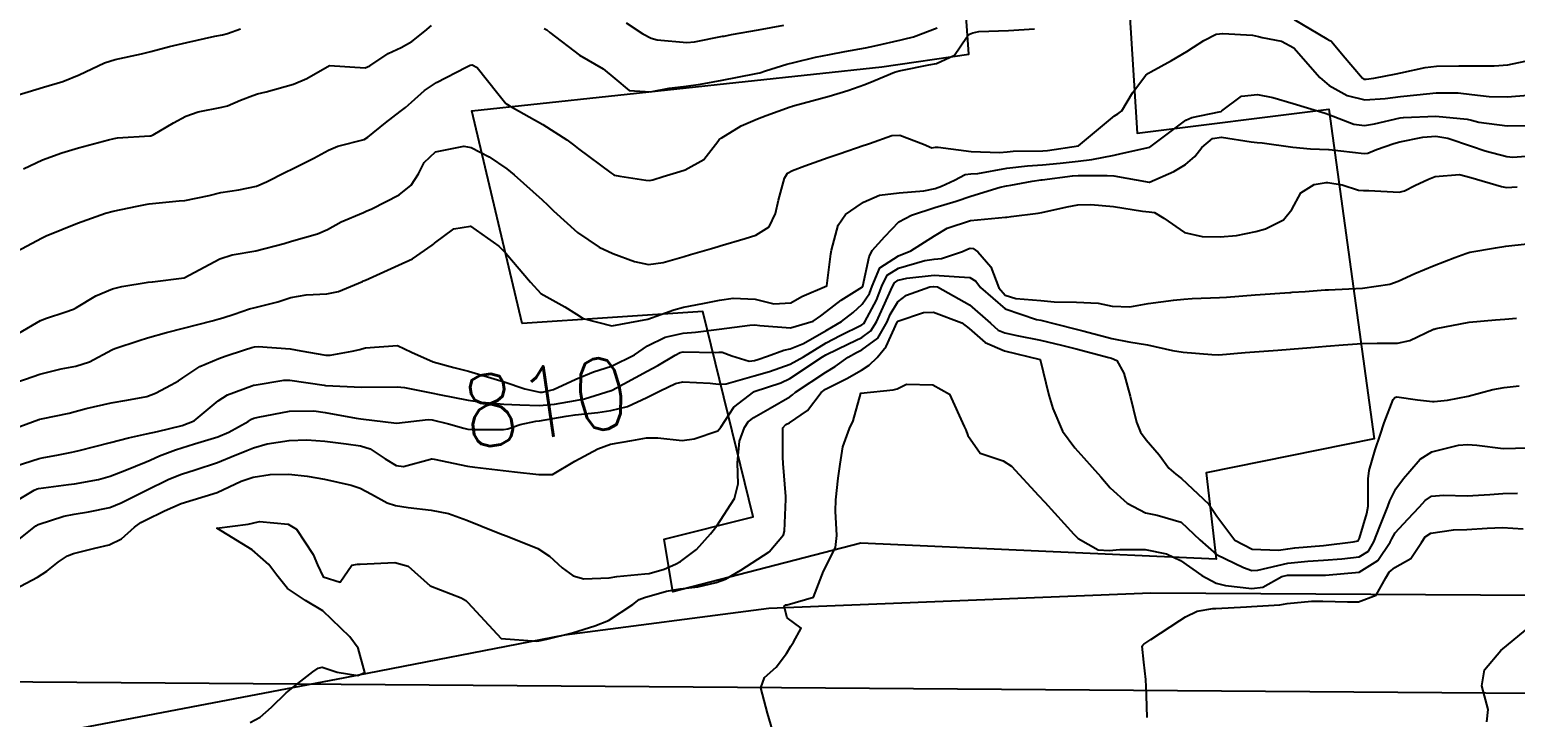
# Model space of a CAD drawing. Header units: metres. Extents: x 307586 to 320046, y 7427249 to 7434250.
# Drawn here: x 319432.6 to 319515.8, y 7428859.9 to 7428898.4 of the extents above; entities that cross this region are included whole.
import ezdxf
from ezdxf.enums import TextEntityAlignment as Align

# ---------------------------------------------------------------- set-up
doc = ezdxf.new("R2010")
doc.units = ezdxf.units.M
doc.header["$MEASUREMENT"] = 0
doc.linetypes.add('CONTINUO', pattern=[0])
for name, color, linetype in [('Cotas', 45, 'Continuous'), ('Curvas de Nivel 1m', 11, 'Continuous'), ('Curvas de Nivel 5m', 15, 'Continuous'), ('Edificações', 30, 'Continuous'), ('TEXTO', 45, 'Continuous'), ('Vias Primárias', 230, 'Continuous')]:
    doc.layers.add(name, color=color, linetype=linetype)
doc.styles.add('Style-STANDARD', font='STANDARD.shx')

msp = doc.modelspace()

# ---------------------------------------------------------------- linework, layer by layer
at = {"layer": 'Curvas de Nivel 1m', "flags": 128}
for points, elevation in [([(319466.033, 7428898.795), (319466.968, 7428898.187), (319467.429, 7428897.933), (319467.76, 7428897.845), (319469.426, 7428897.701), (319469.852, 7428897.73), (319471.431, 7428898.043), (319471.514, 7428898.056), (319471.923, 7428898.133), (319473.436, 7428898.407), (319474.861, 7428898.673)], 803), ([(319431.495, 7428894.618), (319433.389, 7428895.18), (319434.47, 7428895.501), (319435.396, 7428895.879), (319436.805, 7428896.549), (319437.405, 7428896.744), (319438.875, 7428897.059), (319439.41, 7428897.19), (319440.445, 7428897.477), (319441.415, 7428897.695), (319442.993, 7428898.05), (319443.419, 7428898.127), (319443.699, 7428898.189), (319444.431, 7428898.46)], 803), ([(319432.013, 7428881.401), (319433.228, 7428882.105), (319433.568, 7428882.248), (319434.592, 7428882.576), (319435.064, 7428882.744), (319435.237, 7428882.832), (319436.317, 7428883.483), (319437.253, 7428883.881), (319437.78, 7428884.01), (319439.259, 7428884.255), (319439.492, 7428884.285), (319441.263, 7428884.5), (319443.274, 7428885.57), (319443.955, 7428885.785), (319445.279, 7428886.015), (319446.873, 7428886.426), (319447.284, 7428886.547), (319448.73, 7428886.964), (319449.295, 7428887.219), (319450.063, 7428887.631), (319451.31, 7428888.172), (319451.458, 7428888.23), (319451.783, 7428888.373), (319453.321, 7428889.145), (319453.977, 7428889.693), (319454.394, 7428890.339), (319454.717, 7428890.958), (319455.345, 7428891.557), (319456.929, 7428891.886), (319457.348, 7428891.813), (319458.357, 7428891.275), (319459.336, 7428890.608), (319459.762, 7428890.276), (319461.319, 7428888.871), (319461.634, 7428888.573), (319461.958, 7428888.25), (319463.295, 7428887.048), (319464.523, 7428886.218), (319465.279, 7428885.862), (319466.495, 7428885.412), (319467.274, 7428885.252), (319468.096, 7428885.351), (319469.278, 7428885.701), (319469.63, 7428885.806), (319470.807, 7428886.145), (319471.173, 7428886.253), (319471.285, 7428886.285), (319472.699, 7428886.712), (319473.295, 7428886.894), (319474.04, 7428887.365), (319474.394, 7428888.099), (319474.564, 7428888.854), (319474.888, 7428890.094), (319475.062, 7428890.366), (319475.337, 7428890.525), (319476.033, 7428890.773), (319477.345, 7428891.237), (319477.948, 7428891.453), (319479.352, 7428891.937), (319479.429, 7428891.963), (319479.65, 7428892.037), (319480.91, 7428892.474), (319481.36, 7428892.494), (319482.678, 7428892), (319483.144, 7428891.786), (319483.351, 7428891.826), (319483.506, 7428891.833), (319485.349, 7428891.582), (319486.928, 7428891.518), (319487.357, 7428891.57), (319487.694, 7428891.6), (319489.358, 7428891.621), (319489.631, 7428891.645), (319491.363, 7428891.9), (319493.38, 7428893.573), (319493.56, 7428893.69), (319493.783, 7428893.866), (319494.381, 7428894.872), (319495.134, 7428895.853), (319495.283, 7428895.973), (319495.406, 7428896.046), (319496.563, 7428896.686), (319497.423, 7428897.182), (319497.81, 7428897.433), (319498.377, 7428897.811), (319499.08, 7428898.16), (319499.437, 7428898.206), (319501.112, 7428898.108), (319501.435, 7428898.037), (319501.64, 7428897.982), (319502.732, 7428897.761), (319503.428, 7428897.391), (319504.876, 7428895.735), (319505.399, 7428895.291), (319506.407, 7428894.729), (319507.391, 7428894.488), (319508.529, 7428894.551), (319509.393, 7428894.658), (319510.311, 7428894.754), (319511.395, 7428894.863), (319512.621, 7428894.867), (319513.394, 7428894.784), (319514.354, 7428894.66), (319515.393, 7428894.64), (319516.536, 7428894.735)], 806), ([(319432.276, 7428890.606), (319433.338, 7428891.124), (319434.414, 7428891.508), (319435.345, 7428891.78), (319437.037, 7428892.232), (319437.351, 7428892.313), (319437.544, 7428892.345), (319439.352, 7428892.453), (319439.411, 7428892.461), (319439.534, 7428892.518), (319440.674, 7428893.196), (319441.369, 7428893.563), (319442.053, 7428893.81), (319443.377, 7428894.072), (319443.694, 7428894.151), (319444.419, 7428894.46), (319445.109, 7428894.73), (319445.386, 7428894.806), (319445.868, 7428894.923), (319447.392, 7428895.357), (319448.14, 7428895.668), (319449.403, 7428896.4), (319451.402, 7428896.274), (319451.669, 7428896.376), (319452.703, 7428897.071), (319453.419, 7428897.415), (319454.014, 7428897.755), (319454.744, 7428898.337), (319455.121, 7428898.648)], 804), ([(319461.435, 7428898.477), (319461.576, 7428898.399), (319461.752, 7428898.255), (319463.414, 7428896.991), (319464.734, 7428896.217), (319465.397, 7428895.668), (319466.202, 7428895.009), (319467.39, 7428894.934), (319468.429, 7428895.133), (319469.394, 7428895.237), (319470.197, 7428895.35), (319471.397, 7428895.587), (319473.222, 7428895.934), (319473.402, 7428895.973), (319473.51, 7428896.001), (319473.834, 7428896.106), (319475.028, 7428896.475), (319475.41, 7428896.574), (319476.624, 7428896.862), (319477.417, 7428897.029), (319478.279, 7428897.192), (319479.423, 7428897.402), (319479.954, 7428897.506), (319481.43, 7428897.848), (319481.571, 7428897.878), (319482.128, 7428898.01), (319483.438, 7428898.517)], 804), ([(319431.793, 7428878.611), (319432.816, 7428878.968), (319433.19, 7428879.091), (319434.382, 7428879.392), (319435.198, 7428879.551), (319435.971, 7428879.789), (319437.212, 7428880.468), (319437.26, 7428880.492), (319437.391, 7428880.538), (319438.748, 7428880.995), (319439.219, 7428881.14), (319440.289, 7428881.443), (319441.225, 7428881.675), (319442.835, 7428882.082), (319443.23, 7428882.202), (319443.435, 7428882.264), (319444.074, 7428882.462), (319444.931, 7428882.759), (319445.239, 7428882.846), (319446.513, 7428883.162), (319447.248, 7428883.398), (319448.108, 7428883.554), (319449.251, 7428883.604), (319449.914, 7428883.733), (319451.262, 7428884.295), (319451.316, 7428884.325), (319451.426, 7428884.378), (319453.271, 7428885.202), (319454.057, 7428885.56), (319455.159, 7428886.331), (319455.226, 7428886.389), (319455.285, 7428886.44), (319456.366, 7428887.245), (319457.299, 7428887.392), (319458.891, 7428886.284), (319459.279, 7428885.874), (319460.667, 7428884.266), (319461.253, 7428883.616), (319462.598, 7428882.884), (319463.236, 7428882.461), (319463.611, 7428882.226), (319465.229, 7428881.819), (319467.233, 7428882.18), (319468.695, 7428882.712), (319469.243, 7428882.852), (319470.328, 7428883.068), (319471.25, 7428883.247), (319472.016, 7428883.364), (319473.251, 7428883.309), (319474.3, 7428883.046), (319475.248, 7428883.1), (319475.874, 7428883.46), (319477.263, 7428884.046), (319477.493, 7428885.846), (319477.524, 7428886.058), (319477.899, 7428887.459), (319478.31, 7428888.05), (319478.9, 7428888.461), (319479.32, 7428888.734), (319480.22, 7428889.135), (319481.325, 7428889.259), (319482.7, 7428889.372), (319483.328, 7428889.516), (319483.686, 7428889.63), (319484.412, 7428889.979), (319485.008, 7428890.301), (319485.336, 7428890.323), (319485.718, 7428890.344), (319487.343, 7428890.641), (319488.497, 7428890.778), (319489.347, 7428890.83), (319490.326, 7428890.932), (319491.35, 7428891.035), (319492.11, 7428891.131), (319493.356, 7428891.386), (319493.758, 7428891.465), (319495.363, 7428891.834), (319497.378, 7428893.348), (319497.703, 7428893.493), (319499.236, 7428893.801), (319499.35, 7428893.834), (319499.384, 7428893.868), (319500.494, 7428894.687), (319501.393, 7428894.787), (319502.241, 7428894.617), (319503.388, 7428894.264), (319505.173, 7428893.732), (319505.382, 7428893.652), (319506.775, 7428893.107), (319507.376, 7428893.043), (319507.933, 7428893.138), (319509.381, 7428893.469), (319509.563, 7428893.497), (319511.382, 7428893.554), (319513.136, 7428893.389), (319513.38, 7428893.33), (319513.782, 7428893.223), (319515.377, 7428893.016), (319516.824, 7428893.034)], 807), ([(319431.155, 7428875.831), (319433.127, 7428876.555), (319433.163, 7428876.565), (319433.18, 7428876.572), (319433.278, 7428876.589), (319434.819, 7428876.921), (319435.167, 7428877.01), (319435.781, 7428877.173), (319437.172, 7428877.489), (319438.063, 7428877.642), (319439.176, 7428877.857), (319439.659, 7428878.035), (319440.537, 7428878.506), (319440.954, 7428878.735), (319441.189, 7428878.895), (319442.15, 7428879.534), (319443.206, 7428879.984), (319443.574, 7428880.1), (319444.642, 7428880.456), (319445.068, 7428880.597), (319445.215, 7428880.634), (319445.418, 7428880.65), (319447.214, 7428880.512), (319447.805, 7428880.414), (319449.209, 7428880.165), (319449.449, 7428880.159), (319450.687, 7428880.385), (319451.103, 7428880.492), (319451.214, 7428880.529), (319451.423, 7428880.585), (319453.216, 7428880.704), (319454.009, 7428880.342), (319455.208, 7428879.793), (319456.373, 7428879.481), (319457.203, 7428879.269), (319458.636, 7428878.848), (319459.197, 7428878.663), (319460.341, 7428878.269), (319461.19, 7428878.094), (319461.349, 7428878.099), (319461.955, 7428878.249), (319463.199, 7428878.814), (319464.199, 7428879.224), (319465.206, 7428879.542), (319466.501, 7428880.191), (319467.218, 7428880.68), (319468.211, 7428881.183), (319469.225, 7428881.401), (319469.915, 7428881.464), (319471.228, 7428881.624), (319472.955, 7428881.839), (319473.23, 7428881.862), (319473.512, 7428881.825), (319475.229, 7428881.694), (319476.493, 7428882.071), (319476.934, 7428882.368), (319477.241, 7428882.616), (319478.06, 7428883.243), (319479.262, 7428883.992), (319479.285, 7428884.017), (319479.291, 7428884.04), (319479.633, 7428885.682), (319479.808, 7428886.035), (319480.511, 7428886.812), (319481.307, 7428887.631), (319482.001, 7428888.01), (319483.317, 7428888.434), (319484.501, 7428888.798), (319485.324, 7428889.078), (319486.974, 7428889.59), (319487.33, 7428889.654), (319487.58, 7428889.688), (319488.775, 7428889.926), (319489.266, 7428889.989), (319489.334, 7428889.996), (319491.025, 7428890.216), (319491.338, 7428890.234), (319492.971, 7428890.243), (319493.338, 7428890.227), (319495.313, 7428889.87), (319495.333, 7428889.872), (319496.707, 7428890.465), (319497.348, 7428890.846), (319497.872, 7428891.297), (319498.266, 7428891.811), (319498.862, 7428892.311), (319499.369, 7428892.385), (319501.034, 7428892.115), (319501.366, 7428892.083), (319501.656, 7428892.066), (319503.364, 7428891.824), (319504.363, 7428891.74), (319505.362, 7428891.692), (319505.405, 7428891.687), (319507.359, 7428891.469), (319507.569, 7428891.489), (319508.048, 7428891.693), (319509.017, 7428892.033), (319509.367, 7428892.128), (319510.649, 7428892.388), (319511.371, 7428892.439), (319512.052, 7428892.332), (319513.365, 7428891.883), (319514.139, 7428891.622), (319515.358, 7428891.294), (319515.695, 7428891.268), (319517.36, 7428891.397)], 808), ([(319431.807, 7428873.936), (319433.14, 7428874.373), (319433.315, 7428874.414), (319434.231, 7428874.579), (319434.985, 7428874.731), (319435.145, 7428874.766), (319435.391, 7428874.812), (319437.15, 7428875.272), (319438.144, 7428875.539), (319439.155, 7428875.754), (319439.781, 7428875.889), (319441.16, 7428876.224), (319441.832, 7428876.49), (319443.174, 7428877.598), (319443.693, 7428877.95), (319445.051, 7428878.451), (319445.152, 7428878.482), (319445.184, 7428878.489), (319446.856, 7428878.756), (319447.188, 7428878.755), (319449.103, 7428878.482), (319449.184, 7428878.472), (319451.193, 7428878.38), (319453.193, 7428878.397), (319453.604, 7428878.346), (319455.189, 7428878.038), (319455.551, 7428877.961), (319457.183, 7428877.647), (319457.938, 7428877.536), (319459.18, 7428877.422), (319460.064, 7428877.387), (319461.179, 7428877.35), (319462.009, 7428877.42), (319463.184, 7428877.617), (319463.693, 7428877.717), (319465.193, 7428878.186), (319465.21, 7428878.192), (319465.242, 7428878.209), (319467.204, 7428879.276), (319467.796, 7428879.585), (319468.763, 7428880.164), (319469.056, 7428880.32), (319469.215, 7428880.351), (319471.036, 7428880.321), (319471.215, 7428880.334), (319471.407, 7428880.329), (319471.948, 7428880.129), (319472.924, 7428879.828), (319473.21, 7428879.866), (319473.396, 7428879.923), (319473.943, 7428880.103), (319474.858, 7428880.452), (319475.217, 7428880.524), (319475.955, 7428880.813), (319477.228, 7428881.556), (319477.553, 7428881.733), (319478.086, 7428882.051), (319478.734, 7428882.552), (319479.248, 7428883.025), (319479.662, 7428883.631), (319479.802, 7428884.035), (319480.236, 7428885.068), (319481.28, 7428885.738), (319481.961, 7428886.01), (319483.296, 7428886.858), (319484.006, 7428887.279), (319485.309, 7428887.713), (319487.278, 7428887.906), (319487.312, 7428887.901), (319487.354, 7428887.897), (319487.584, 7428887.937), (319489.105, 7428888.132), (319489.315, 7428888.166), (319490.735, 7428888.489), (319491.32, 7428888.595), (319492.048, 7428888.616), (319493.319, 7428888.503), (319494.938, 7428888.232), (319495.316, 7428888.194), (319495.627, 7428888.156), (319496.139, 7428887.838), (319497.301, 7428887.043), (319498.294, 7428886.814), (319499.298, 7428886.799), (319500.217, 7428886.873), (319501.303, 7428887.089), (319501.837, 7428887.24), (319502.849, 7428887.757), (319503.319, 7428888.326), (319503.815, 7428889.258), (319504.568, 7428889.738), (319505.227, 7428889.839), (319505.335, 7428889.84), (319506.132, 7428889.718), (319507.045, 7428889.419), (319507.33, 7428889.396), (319507.632, 7428889.395), (319509.329, 7428889.294), (319509.63, 7428889.377), (319510.198, 7428889.671), (319510.974, 7428890.028), (319511.341, 7428890.182), (319512.693, 7428890.29), (319513.34, 7428890.123), (319515.051, 7428889.613), (319515.332, 7428889.567), (319515.924, 7428889.601)], 809), ([(319431.925, 7428869.762), (319432.953, 7428870.592), (319433.094, 7428870.671), (319434.534, 7428871.14), (319435.1, 7428871.256), (319435.918, 7428871.375), (319437.104, 7428871.63), (319437.749, 7428871.891), (319439.008, 7428872.521), (319439.079, 7428872.555), (319439.114, 7428872.572), (319440.418, 7428873.212), (319441.128, 7428873.5), (319441.884, 7428873.737), (319443.138, 7428874.148), (319443.366, 7428874.242), (319443.9, 7428874.462), (319444.778, 7428874.822), (319445.148, 7428874.971), (319445.909, 7428875.197), (319447.153, 7428875.391), (319448.143, 7428875.421), (319449.152, 7428875.352), (319450.335, 7428875.204), (319451.15, 7428875.077), (319451.685, 7428874.908), (319452.523, 7428874.359), (319453.137, 7428873.988), (319453.553, 7428873.93), (319455.058, 7428874.331), (319455.125, 7428874.348), (319455.143, 7428874.351), (319455.161, 7428874.347), (319455.271, 7428874.328), (319457.138, 7428873.948), (319457.545, 7428873.887), (319459.134, 7428873.695), (319459.78, 7428873.627), (319461.131, 7428873.477), (319461.9, 7428873.48), (319463.143, 7428874.23), (319464.448, 7428874.919), (319465.153, 7428875.184), (319466.344, 7428875.382), (319467.156, 7428875.534), (319467.796, 7428875.535), (319469.155, 7428875.388), (319469.843, 7428875.466), (319471.161, 7428875.917), (319471.334, 7428876.137), (319472.056, 7428877.251), (319473.171, 7428878.11), (319473.193, 7428878.12), (319474.68, 7428878.614), (319475.201, 7428878.858), (319477.021, 7428880.063), (319477.214, 7428880.178), (319478.471, 7428880.796), (319479.224, 7428881.156), (319479.729, 7428881.534), (319480.038, 7428882.032), (319480.424, 7428882.85), (319480.943, 7428884.023), (319481.058, 7428884.229), (319481.266, 7428884.361), (319481.746, 7428884.491), (319483.269, 7428884.648), (319484.682, 7428884.563), (319485.268, 7428884.516), (319485.608, 7428884.307), (319485.864, 7428883.961), (319487.245, 7428882.758), (319489.001, 7428882.167), (319489.245, 7428882.125), (319490.138, 7428881.911), (319491.239, 7428881.624), (319491.606, 7428881.526), (319493.231, 7428881.098), (319494.178, 7428880.911), (319495.226, 7428880.738), (319496.621, 7428880.43), (319497.221, 7428880.329), (319498.828, 7428880.195), (319499.219, 7428880.189), (319500.7, 7428880.306), (319501.221, 7428880.352), (319502.531, 7428880.452), (319503.224, 7428880.507), (319504.368, 7428880.596), (319505.227, 7428880.672), (319506.194, 7428880.75), (319507.23, 7428880.818), (319508.084, 7428880.837), (319509.23, 7428880.847), (319509.924, 7428880.982), (319511.242, 7428881.617), (319511.274, 7428881.628), (319511.394, 7428881.658), (319513.247, 7428882.006), (319514.722, 7428882.141), (319515.249, 7428882.176), (319515.897, 7428882.247)], 811), ([(319431.109, 7428866.685), (319433.054, 7428867.729), (319433.584, 7428868.058), (319434.229, 7428868.578), (319434.732, 7428868.91), (319435.07, 7428869.045), (319436.274, 7428869.353), (319437.078, 7428869.541), (319437.753, 7428869.863), (319438.479, 7428870.526), (319438.834, 7428870.785), (319439.097, 7428870.914), (319440.174, 7428871.437), (319441.106, 7428871.841), (319443.113, 7428872.47), (319444.471, 7428873.109), (319445.126, 7428873.327), (319446.09, 7428873.474), (319447.129, 7428873.49), (319448.159, 7428873.378), (319449.125, 7428873.221), (319450.629, 7428872.876), (319451.118, 7428872.708), (319451.769, 7428872.37), (319452.639, 7428871.888), (319453.107, 7428871.737), (319453.824, 7428871.625), (319455.104, 7428871.484), (319456.071, 7428871.284), (319457.099, 7428870.911), (319458.678, 7428870.284), (319459.091, 7428870.113), (319459.353, 7428870.015), (319461.084, 7428869.335), (319461.733, 7428868.904), (319462.443, 7428868.239), (319463.066, 7428867.8), (319463.654, 7428867.634), (319465.065, 7428867.674), (319465.509, 7428867.761), (319467.069, 7428867.904), (319467.315, 7428867.932), (319468.157, 7428868.169), (319468.793, 7428868.446), (319469.077, 7428868.604), (319469.959, 7428869.276), (319470.745, 7428870.143), (319470.896, 7428870.341), (319471.097, 7428870.598), (319472.101, 7428872.125), (319472.303, 7428872.945), (319472.268, 7428874.123), (319472.381, 7428875.348), (319472.654, 7428876.118), (319472.86, 7428876.422), (319473.171, 7428876.67), (319474.083, 7428877.197), (319475.189, 7428877.829), (319475.338, 7428877.94), (319475.514, 7428878.085), (319477.204, 7428879.207), (319477.727, 7428879.536), (319478.46, 7428880.048), (319478.935, 7428880.324), (319479.217, 7428880.457), (319480.129, 7428881.125), (319480.64, 7428882.026), (319480.816, 7428882.447), (319481.25, 7428883.155), (319481.735, 7428883.534), (319483.041, 7428883.993), (319483.263, 7428884.021), (319483.456, 7428883.988), (319485.248, 7428882.992), (319486.44, 7428881.952), (319486.858, 7428881.574), (319487.228, 7428881.409), (319487.9, 7428881.26), (319489.229, 7428881.001), (319490.403, 7428880.731), (319491.222, 7428880.516), (319493.055, 7428880.033), (319493.215, 7428879.991), (319493.508, 7428879.867), (319493.906, 7428879.162), (319494.253, 7428877.859), (319494.617, 7428876.409), (319494.842, 7428875.853), (319495.159, 7428875.419), (319495.888, 7428874.576), (319496.427, 7428873.831), (319496.804, 7428873.489), (319497.137, 7428873.256), (319498.658, 7428871.805), (319499.113, 7428871.144), (319500.12, 7428869.79), (319501.088, 7428869.296), (319502.558, 7428869.228), (319503.089, 7428869.313), (319503.472, 7428869.363), (319505.091, 7428869.502), (319506.745, 7428869.705), (319507.031, 7428869.763), (319507.096, 7428869.904), (319507.516, 7428871.297), (319507.583, 7428871.695), (319507.593, 7428873.241), (319507.643, 7428873.695), (319507.985, 7428874.861), (319508.258, 7428875.689), (319508.491, 7428876.369), (319508.989, 7428877.682), (319509.077, 7428877.798), (319509.194, 7428877.824), (319510.341, 7428877.669), (319511.192, 7428877.567), (319511.285, 7428877.565), (319512.031, 7428877.647), (319513.195, 7428877.87), (319514.572, 7428878.243), (319515.2, 7428878.356), (319516.05, 7428878.446)], 812), ([(319444.96, 7428859.571), (319445.528, 7428859.878), (319446.16, 7428860.432), (319446.981, 7428861.233), (319447.635, 7428861.765), (319448.482, 7428862.405), (319448.774, 7428862.625), (319448.997, 7428862.67), (319449.836, 7428862.392), (319450.991, 7428862.205), (319451.395, 7428862.374), (319451.013, 7428863.735), (319450.55, 7428864.385), (319449.037, 7428865.839), (319448.069, 7428866.41), (319447.049, 7428867.076), (319446.464, 7428867.836), (319446.007, 7428868.436), (319445.075, 7428869.254), (319443.093, 7428870.47), (319444.86, 7428870.688), (319445.096, 7428870.749), (319445.498, 7428870.845), (319447.096, 7428870.693), (319447.561, 7428870.415), (319448.488, 7428868.99), (319448.73, 7428868.403), (319449.056, 7428867.744), (319450.005, 7428867.439), (319450.666, 7428868.384), (319450.987, 7428868.458), (319451.064, 7428868.442), (319451.128, 7428868.443), (319453.075, 7428868.548), (319453.818, 7428868.343), (319455.057, 7428867.244), (319456.783, 7428866.568), (319457.045, 7428866.411), (319457.163, 7428866.299), (319459.023, 7428864.28), (319461.021, 7428864.137), (319461.128, 7428864.152), (319461.591, 7428864.251), (319463.027, 7428864.609), (319464.264, 7428864.984), (319465.034, 7428865.29), (319466.396, 7428866.19), (319466.761, 7428866.47), (319467.049, 7428866.583), (319468.283, 7428866.939), (319469.057, 7428867.067), (319470.032, 7428867.177), (319471.062, 7428867.424), (319471.585, 7428867.612), (319472.446, 7428868.119), (319473.077, 7428868.518), (319474.033, 7428869.15), (319474.83, 7428870.093), (319474.893, 7428870.294), (319474.976, 7428872.091), (319474.971, 7428872.235), (319474.82, 7428874.093), (319474.792, 7428874.448), (319474.806, 7428876.094), (319474.975, 7428876.283), (319475.167, 7428876.379), (319476.188, 7428877.065), (319476.939, 7428878.064), (319477.195, 7428878.266), (319478.393, 7428878.857), (319479.206, 7428879.316), (319479.637, 7428879.608), (319480.083, 7428880.031), (319480.59, 7428880.655), (319481.205, 7428882.02), (319481.213, 7428882.04), (319481.234, 7428882.066), (319482.688, 7428882.552), (319483.242, 7428882.572), (319484.833, 7428881.974), (319485.23, 7428881.661), (319486.139, 7428880.874), (319487.218, 7428880.404), (319489.213, 7428879.92), (319489.709, 7428877.915), (319489.922, 7428877.172), (319490.473, 7428875.907), (319491.154, 7428874.974), (319491.66, 7428874.404), (319492.12, 7428873.885), (319492.604, 7428873.344), (319493.131, 7428872.726), (319494.086, 7428871.86), (319495.115, 7428871.334), (319495.761, 7428871.192), (319497.108, 7428870.804), (319498.149, 7428869.809), (319499.085, 7428868.983), (319500.594, 7428868.268), (319501.076, 7428868.1), (319501.405, 7428868.104), (319503.08, 7428868.501), (319504.202, 7428868.618), (319505.082, 7428868.67), (319506.108, 7428868.74), (319507.084, 7428868.855), (319507.602, 7428869.181), (319507.906, 7428869.692), (319508.238, 7428870.556), (319508.684, 7428871.684), (319508.804, 7428872.005), (319509.133, 7428872.672), (319509.568, 7428873.246), (319509.925, 7428873.672), (319510.489, 7428874.327), (319511.154, 7428874.754), (319512.644, 7428875.124), (319513.158, 7428875.158), (319513.672, 7428875.111), (319515.156, 7428874.94), (319516.529, 7428874.962)], 813), ([(319474.357, 7428858.698), (319473.934, 7428860.1), (319473.572, 7428861.519), (319473.77, 7428862.102), (319474.42, 7428862.678), (319475.013, 7428863.437), (319475.255, 7428863.851), (319475.404, 7428864.084), (319475.821, 7428864.869), (319475.036, 7428865.432), (319474.873, 7428866.092), (319474.973, 7428866.162), (319475.044, 7428866.174), (319476.521, 7428866.598), (319477.073, 7428868.06), (319477.759, 7428869.38), (319477.827, 7428870.053), (319477.745, 7428871.416), (319477.766, 7428872.053), (319477.909, 7428873.274), (319478.021, 7428874.051), (319478.169, 7428875.034), (319478.538, 7428876.046), (319478.734, 7428876.48), (319479.174, 7428878.04), (319480.986, 7428878.231), (319481.196, 7428878.287), (319481.726, 7428878.539), (319483.198, 7428878.51), (319484.132, 7428877.981), (319484.966, 7428876.172), (319485.053, 7428875.971), (319485.16, 7428875.671), (319485.857, 7428874.666), (319487.146, 7428874.237), (319487.617, 7428873.935), (319489.119, 7428872.307), (319489.472, 7428871.916), (319491.097, 7428870.14), (319491.352, 7428869.896), (319492.462, 7428869.255), (319493.086, 7428869.207), (319493.681, 7428869.27), (319495.087, 7428869.274), (319496.285, 7428869.032), (319497.081, 7428868.661), (319498.265, 7428867.808), (319499.067, 7428867.376), (319499.599, 7428867.26), (319501.062, 7428867.085), (319501.677, 7428867.157), (319502.743, 7428867.755), (319503.074, 7428867.838), (319504.969, 7428867.836), (319505.074, 7428867.839), (319505.188, 7428867.842), (319507.076, 7428867.994), (319508.123, 7428868.65), (319508.815, 7428869.683), (319508.902, 7428869.875), (319509.101, 7428870.206), (319509.804, 7428870.981), (319510.456, 7428871.667), (319510.772, 7428872.018), (319511.129, 7428872.253), (319511.806, 7428872.326), (319513.129, 7428872.275), (319514.392, 7428872.356), (319515.131, 7428872.405), (319515.957, 7428872.424)], 814), ([(319514.225, 7428859.617), (319514.304, 7428860.296), (319513.958, 7428861.62), (319514.098, 7428862.533), (319515.023, 7428863.61), (319517.04, 7428865.276)], 816)]:
    msp.add_lwpolyline(points, dxfattribs=dict(at, elevation=elevation))
at = {"layer": 'Curvas de Nivel 5m', "flags": 128}
for points, elevation in [([(319503.445, 7428898.985), (319505.271, 7428897.895), (319505.434, 7428897.811), (319505.487, 7428897.783), (319505.544, 7428897.728), (319506.182, 7428896.959), (319507.268, 7428895.702), (319507.346, 7428895.645), (319507.402, 7428895.632), (319507.47, 7428895.632), (319507.896, 7428895.695), (319509.157, 7428895.932), (319509.408, 7428895.988), (319510.782, 7428896.297), (319511.414, 7428896.37), (319512.668, 7428896.387), (319513.414, 7428896.381), (319514.649, 7428896.383), (319515.416, 7428896.45), (319516.372, 7428896.642)], 805), ([(319431.273, 7428885.651), (319433.035, 7428886.594), (319433.284, 7428886.722), (319433.549, 7428886.851), (319435.293, 7428887.568), (319436.869, 7428888.117), (319437.3, 7428888.244), (319438.639, 7428888.527), (319439.19, 7428888.635), (319439.305, 7428888.657), (319440.994, 7428888.817), (319441.308, 7428888.844), (319442.679, 7428889.113), (319443.315, 7428889.276), (319444.338, 7428889.439), (319445.321, 7428889.639), (319445.881, 7428889.885), (319446.937, 7428890.426), (319447.335, 7428890.62), (319448.535, 7428891.214), (319449.345, 7428891.657), (319449.869, 7428891.873), (319451.352, 7428892.259), (319451.563, 7428892.377), (319452.537, 7428893.191), (319453.375, 7428893.818), (319453.674, 7428894.052), (319453.995, 7428894.344), (319454.729, 7428894.997), (319455.394, 7428895.453), (319457.07, 7428896.305), (319457.286, 7428896.421), (319457.405, 7428896.44), (319457.675, 7428896.297), (319458.843, 7428894.831), (319459.285, 7428894.281), (319459.382, 7428894.208), (319459.53, 7428894.129), (319461.365, 7428893.095), (319462.707, 7428892.24), (319463.073, 7428891.957), (319463.348, 7428891.737), (319465.165, 7428890.382), (319465.333, 7428890.266), (319465.377, 7428890.253), (319465.673, 7428890.205), (319467.128, 7428889.98), (319467.331, 7428889.963), (319467.516, 7428889.994), (319468.104, 7428890.172), (319469.037, 7428890.462), (319469.337, 7428890.557), (319470.368, 7428891.125), (319471.151, 7428892.142), (319471.243, 7428892.252), (319471.356, 7428892.333), (319472.474, 7428893.016), (319473.373, 7428893.421), (319473.875, 7428893.605), (319475.213, 7428894.092), (319475.345, 7428894.129), (319475.383, 7428894.142), (319475.457, 7428894.162), (319477.389, 7428894.677), (319478.443, 7428894.999), (319479.396, 7428895.343), (319479.891, 7428895.542), (319481.055, 7428896.023), (319481.322, 7428896.103), (319481.404, 7428896.12), (319482.974, 7428896.432), (319483.411, 7428896.518), (319484.42, 7428896.977), (319485.089, 7428897.973), (319485.254, 7428898.152), (319485.436, 7428898.233), (319485.772, 7428898.301), (319487.437, 7428898.37), (319488.904, 7428898.46)], 805), ([(319431.102, 7428871.525), (319432.87, 7428872.594), (319433.029, 7428872.676), (319433.115, 7428872.7), (319434.782, 7428872.909), (319435.119, 7428872.958), (319436.478, 7428873.194), (319437.125, 7428873.375), (319437.955, 7428873.707), (319439.138, 7428874.184), (319439.374, 7428874.283), (319439.889, 7428874.513), (319440.789, 7428874.861), (319441.148, 7428874.976), (319441.847, 7428875.186), (319443.154, 7428875.591), (319443.778, 7428875.843), (319444.847, 7428876.453), (319445.037, 7428876.579), (319445.165, 7428876.631), (319445.408, 7428876.689), (319447.169, 7428877.023), (319448.536, 7428877.04), (319449.168, 7428876.951), (319450.908, 7428876.64), (319451.166, 7428876.6), (319453.163, 7428876.35), (319454.944, 7428876.555), (319455.166, 7428876.538), (319456.068, 7428876.316), (319456.93, 7428876.073), (319457.16, 7428876.024), (319457.453, 7428876.004), (319459.16, 7428875.992), (319459.407, 7428876.031), (319460.082, 7428876.271), (319460.97, 7428876.458), (319461.166, 7428876.484), (319462.665, 7428876.743), (319463.172, 7428876.812), (319464.433, 7428876.958), (319465.176, 7428877.066), (319466.092, 7428877.283), (319467.187, 7428877.793), (319467.44, 7428877.927), (319467.929, 7428878.173), (319468.793, 7428878.568), (319469.198, 7428878.664), (319470.738, 7428878.604), (319471.197, 7428878.534), (319471.627, 7428878.564), (319473.202, 7428878.999), (319474.048, 7428879.258), (319475.209, 7428879.67), (319475.961, 7428880.079), (319477.221, 7428880.848), (319478.013, 7428881.264), (319479.231, 7428881.868), (319479.33, 7428881.941), (319479.393, 7428882.038), (319480.039, 7428883.244), (319480.345, 7428884.029), (319480.646, 7428884.649), (319481.273, 7428885.049), (319482.761, 7428885.481), (319483.278, 7428885.547), (319483.688, 7428885.576), (319484.873, 7428885.974), (319485.147, 7428886.11), (319485.286, 7428886.156), (319485.456, 7428886.138), (319485.716, 7428885.963), (319486.443, 7428885.12), (319486.901, 7428883.945), (319487.257, 7428883.522), (319487.853, 7428883.338), (319489.256, 7428883.23), (319490.007, 7428883.16), (319491.255, 7428883.14), (319492.454, 7428883.082), (319493.253, 7428882.915), (319494.231, 7428882.883), (319495.255, 7428883.071), (319496.679, 7428883.25), (319497.258, 7428883.311), (319497.729, 7428883.344), (319499.259, 7428883.389), (319499.642, 7428883.413), (319501.261, 7428883.544), (319503.194, 7428883.683), (319503.262, 7428883.685), (319503.32, 7428883.692), (319504.063, 7428883.742), (319505.173, 7428883.822), (319505.264, 7428883.828), (319505.371, 7428883.835), (319507.265, 7428883.919), (319508.807, 7428884.145), (319509.269, 7428884.306), (319510.195, 7428884.75), (319511.278, 7428885.2), (319512.448, 7428885.643), (319513.047, 7428885.873), (319513.288, 7428885.937), (319514.727, 7428886.18), (319515.293, 7428886.267), (319516.488, 7428886.399)], 810), ([(319495.207, 7428859.846), (319495.144, 7428861.704), (319495.142, 7428861.848), (319495.139, 7428861.983), (319495.014, 7428862.951), (319494.923, 7428863.851), (319494.956, 7428863.918), (319495.024, 7428863.969), (319495.407, 7428864.225), (319497.038, 7428865.293), (319497.356, 7428865.501), (319498.004, 7428865.81), (319498.886, 7428865.961), (319499.045, 7428865.967), (319500.769, 7428866.061), (319501.047, 7428866.067), (319502.637, 7428866.168), (319503.05, 7428866.237), (319504.408, 7428866.381), (319505.053, 7428866.377), (319506.422, 7428866.34), (319507.052, 7428866.336), (319508.043, 7428866.706), (319508.584, 7428867.685), (319508.767, 7428867.992), (319509.079, 7428868.26), (319509.983, 7428868.772), (319510.568, 7428869.665), (319510.782, 7428869.979), (319511.101, 7428870.183), (319512.362, 7428870.383), (319513.104, 7428870.401), (319514.252, 7428870.473), (319515.106, 7428870.503), (319516.271, 7428870.427)], 815)]:
    msp.add_lwpolyline(points, dxfattribs=dict(at, elevation=elevation))
at = {"layer": 'Edificações'}
msp.add_lwpolyline([(319493.095, 7428917.131), (319494.642, 7428892.613), (319505.391, 7428893.947), (319507.921, 7428875.469), (319498.507, 7428873.575), (319499.069, 7428868.733), (319479.177, 7428869.633), (319468.639, 7428866.896), (319468.147, 7428869.843), (319473.135, 7428871.106), (319470.325, 7428882.614), (319460.193, 7428881.937), (319457.383, 7428893.866), (319480.355, 7428896.322), (319485.225, 7428897.03), (319483.964, 7428914.748), (319483.964, 7428915.941), (319493.095, 7428917.131)], dxfattribs=at)
at = {"layer": 'TEXTO', "linetype": 'CONTINUO'}
msp.add_polyline3d([(319186.192, 7428863.725, 0), (319654.731, 7428860.164, 0)], dxfattribs=at)
at = {"layer": 'Vias Primárias', "elevation": 816.516}
msp.add_lwpolyline([(319632.387, 7428866.308), (319616.609, 7428866.221), (319601.052, 7428866.385), (319578.961, 7428866.546), (319552.393, 7428866.813), (319523.113, 7428866.653), (319495.422, 7428866.815), (319474.013, 7428865.964), (319462.575, 7428864.476), (319450.262, 7428862.079), (319435.508, 7428859.257), (319413.045, 7428852.334), (319396.903, 7428847.328), (319387.372, 7428843.425), (319380.98, 7428840.708), (319371.829, 7428835.075), (319360.54, 7428827.091)], dxfattribs=at)
msp.add_lwpolyline([(319632.387, 7428866.308), (319616.609, 7428866.221), (319601.052, 7428866.385), (319578.961, 7428866.546), (319552.393, 7428866.813), (319523.113, 7428866.653), (319495.422, 7428866.815), (319474.013, 7428865.964), (319462.575, 7428864.476), (319450.262, 7428862.079), (319435.508, 7428859.257), (319413.045, 7428852.334), (319396.903, 7428847.328), (319387.372, 7428843.425), (319380.98, 7428840.708), (319371.829, 7428835.075), (319360.54, 7428827.091)], dxfattribs=at)

# ---------------------------------------------------------------- texts
at = {"layer": 'Cotas', "style": 'Style-STANDARD'}
msp.add_text('810', height=4, rotation=8.24044, dxfattribs=at).set_placement((319461.508, 7428877.541, 810), align=Align.MIDDLE_CENTER)

doc.saveas('drawing.dxf')
